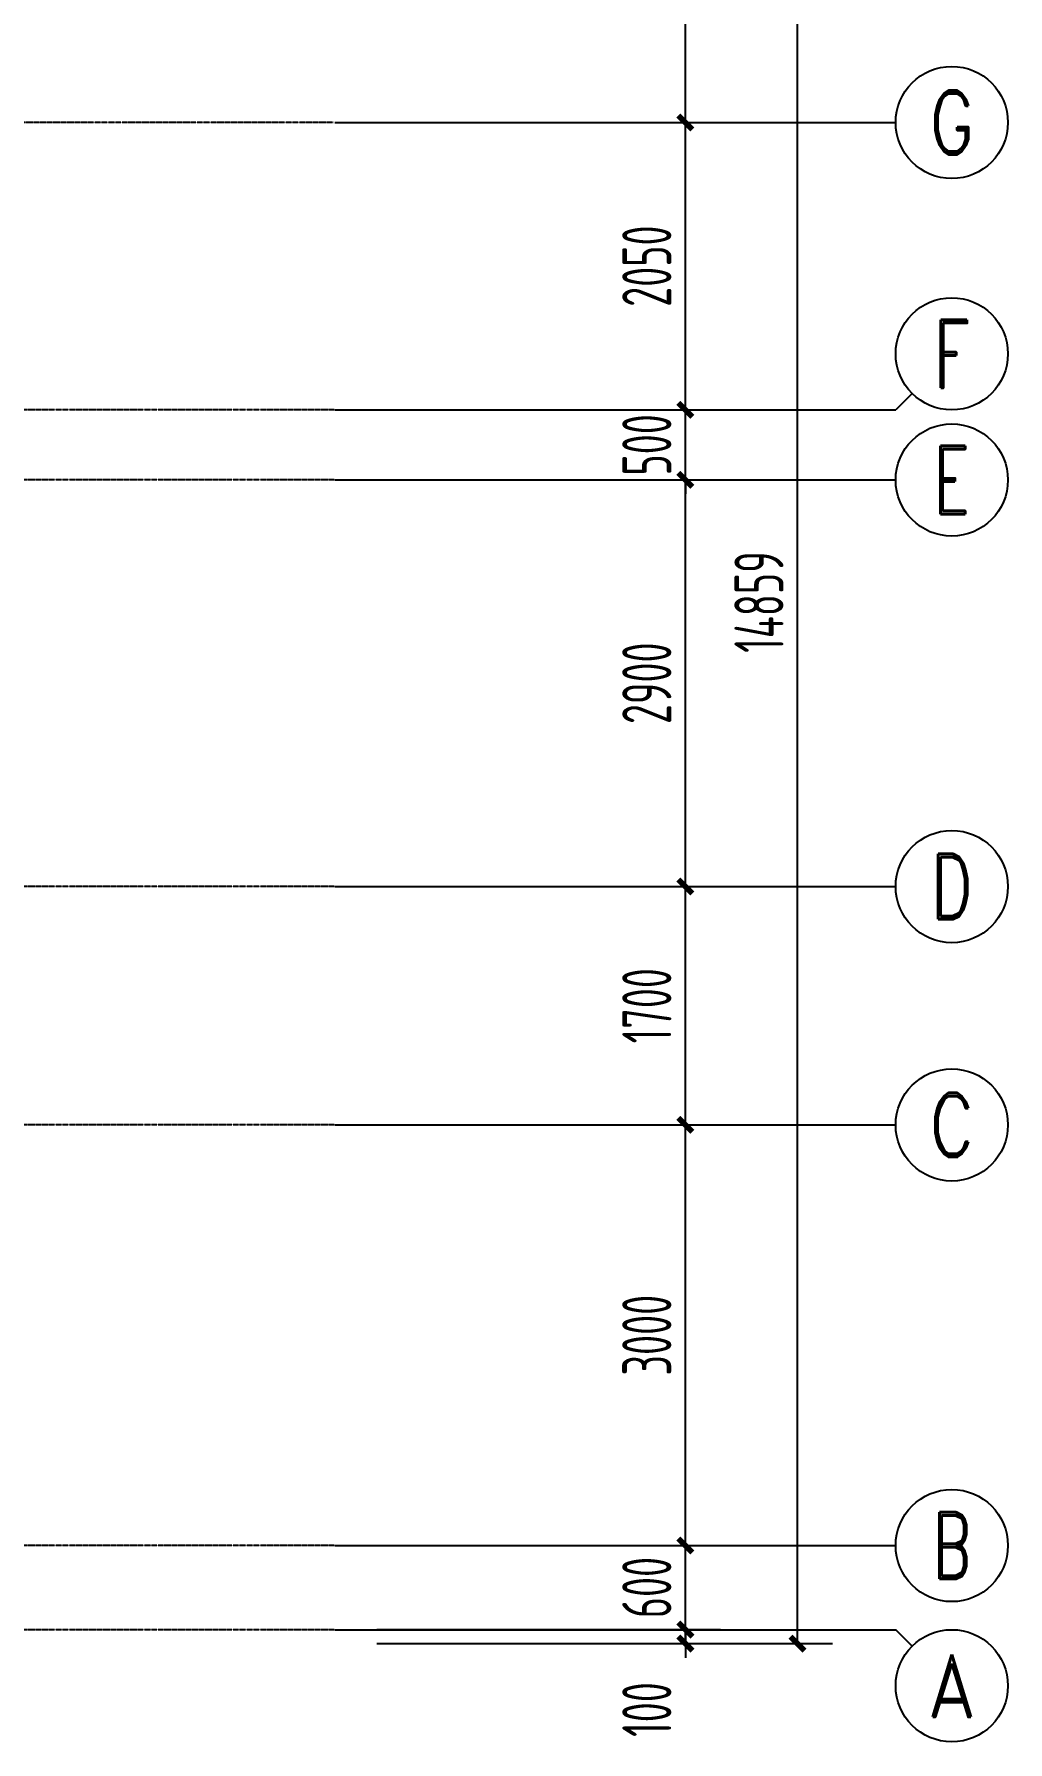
# Model space of a CAD drawing. Header units: millimetres. Extents: x -28014 to 297841, y -81741 to 47579.
# Drawn here: x 244584 to 251530, y -32359 to -20179 of the extents above; entities that cross this region are included whole.
import ezdxf
from ezdxf.enums import TextEntityAlignment as Align

# ---------------------------------------------------------------- set-up
doc = ezdxf.new("R2010")
doc.units = ezdxf.units.MM
doc.header["$MEASUREMENT"] = 0
doc.linetypes.add('DOTE', pattern=[2.42, 2, -0.2, 0.02, -0.2])
for name, color, linetype in [('A-轴网-文字', 3, 'Continuous'), ('A-轴网-轴标', 3, 'Continuous'), ('A-轴网-轴网', 1, 'DOTE'), ('AXIS_TEXT', 7, 'Continuous')]:
    doc.layers.add(name, color=color, linetype=linetype)
doc.styles.add('_TCH_AXIS', font='ROMAND', dxfattribs={"bigfont": 'HZTXT'})
doc.styles.add('_TCH_DIM_T3', font='HZS', dxfattribs={"width": 0.7, "bigfont": 'HZTXT'})
doc.styles.add('COMPLEX', font='COMPLEX')
doc.dimstyles.new('_TCH_ARCH&&100', dxfattribs={"dimtxt": 350, "dimasz": 100, "dimexe": 250, "dimexo": 300, "dimgap": 100, "dimtad": 1, "dimdec": 0, "dimzin": 0, "dimdsep": 46, "dimtxsty": '_TCH_DIM_T3', "dimblk": 'ARCHTICK', "dimcen": 0.09, "dimclrt": 7, "dimazin": 2, "dimtfac": 1, "dimtdec": 0, "dimtix": 1, "dimtmove": 2, "dimatfit": 3, "dimfxl": 1, "dimtolj": 1, "dimtzin": 0, "dimarcsym": 0})

# ---------------------------------------------------------------- blocks, each defined once
blk = doc.blocks.new('_AXISO')
blk.add_circle((0, 0), 0.5)
at = {"layer": 'AXIS_TEXT', "style": 'COMPLEX', "width": 1.041667}
blk.add_attdef('A', text='', height=0.56, dxfattribs=at).set_placement((-0.25, -0.28), (0.25, -0.28), align=Align.FIT)
blk = doc.blocks.new('_ArchTick')
at = {"color": 0, "linetype": 'ByBlock', "const_width": 0.4}
blk.add_lwpolyline([(-0.5, -0.5), (0.5, 0.5)], dxfattribs=at)
blk = doc.blocks.new('*D270')
at = {"layer": 'A-轴网-轴标', "color": 0, "lineweight": -2, "transparency": 16777216}
for p, q in [((30932, 18340), (34182, 18340)), ((33932, 3481), (33932, 18340)), ((30932, 3481), (34182, 3481))]:
    blk.add_line(p, q, dxfattribs=at)
at = {"layer": 'Defpoints', "color": 0, "transparency": 16777216}
for p in [(30632, 18340), (33932, 18340), (30632, 3481)]:
    blk.add_point(p, dxfattribs=at)
at = {"layer": 'A-轴网-轴标', "color": 0, "lineweight": -2, "transparency": 16777216, "xscale": 100, "yscale": 100, "zscale": 100}
for p, rotation in [((33932, 18340), 90), ((33932, 3481), 270)]:
    blk.add_blockref('_ArchTick', p, dxfattribs=dict(at, rotation=rotation))
at = {"layer": 'A-轴网-轴标', "color": 7, "transparency": 16777216, "insert": (33657, 10910), "char_height": 350, "attachment_point": 5, "rotation": 90, "style": '_TCH_DIM_T3'}
blk.add_mtext('\\A1;14859', dxfattribs=at)
blk = doc.blocks.new('*D271')
at = {"layer": 'A-轴网-轴标', "color": 0, "lineweight": -2, "transparency": 16777216}
for p, q in [((33132, 3581), (33132, 3681)), ((30932, 3581), (33382, 3581)), ((33132, 3481), (33132, 3581)), ((30932, 3481), (33382, 3481)), ((33132, 3481), (33132, 3381))]:
    blk.add_line(p, q, dxfattribs=at)
at = {"layer": 'Defpoints', "color": 0, "transparency": 16777216}
for p in [(30632, 3581), (33132, 3581), (30632, 3481)]:
    blk.add_point(p, dxfattribs=at)
at = {"layer": 'A-轴网-轴标', "color": 0, "lineweight": -2, "transparency": 16777216, "xscale": 100, "yscale": 100, "zscale": 100}
for p, rotation in [((33132, 3581), 270), ((33132, 3481), 90)]:
    blk.add_blockref('_ArchTick', p, dxfattribs=dict(at, rotation=rotation))
at = {"layer": 'A-轴网-轴标', "color": 7, "transparency": 16777216, "insert": (32857, 3011), "char_height": 350, "attachment_point": 5, "rotation": 90, "style": '_TCH_DIM_T3'}
blk.add_mtext('\\A1;100', dxfattribs=at)
blk = doc.blocks.new('*D272')
at = {"layer": 'A-轴网-轴标', "color": 0, "lineweight": -2, "transparency": 16777216}
for p, q in [((33132, 4181), (33132, 4281)), ((30932, 4181), (33382, 4181)), ((33132, 3581), (33132, 4181)), ((30932, 3581), (33382, 3581)), ((33132, 3581), (33132, 3481))]:
    blk.add_line(p, q, dxfattribs=at)
at = {"layer": 'Defpoints', "color": 0, "transparency": 16777216}
for p in [(30632, 4181), (33132, 4181), (30632, 3581)]:
    blk.add_point(p, dxfattribs=at)
at = {"layer": 'A-轴网-轴标', "color": 0, "lineweight": -2, "transparency": 16777216, "xscale": 100, "yscale": 100, "zscale": 100}
for p, rotation in [((33132, 4181), 270), ((33132, 3581), 90)]:
    blk.add_blockref('_ArchTick', p, dxfattribs=dict(at, rotation=rotation))
at = {"layer": 'A-轴网-轴标', "color": 7, "transparency": 16777216, "insert": (32857, 3881), "char_height": 350, "attachment_point": 5, "rotation": 90, "style": '_TCH_DIM_T3'}
blk.add_mtext('\\A1;600', dxfattribs=at)
blk = doc.blocks.new('*D273')
at = {"layer": 'A-轴网-轴标', "color": 0, "lineweight": -2, "transparency": 16777216}
for p, q in [((30932, 7181), (33382, 7181)), ((33132, 4181), (33132, 7181)), ((30932, 4181), (33382, 4181))]:
    blk.add_line(p, q, dxfattribs=at)
at = {"layer": 'Defpoints', "color": 0, "transparency": 16777216}
for p in [(30632, 7181), (33132, 7181), (30632, 4181)]:
    blk.add_point(p, dxfattribs=at)
at = {"layer": 'A-轴网-轴标', "color": 0, "lineweight": -2, "transparency": 16777216, "xscale": 100, "yscale": 100, "zscale": 100}
for p, rotation in [((33132, 7181), 90), ((33132, 4181), 270)]:
    blk.add_blockref('_ArchTick', p, dxfattribs=dict(at, rotation=rotation))
at = {"layer": 'A-轴网-轴标', "color": 7, "transparency": 16777216, "insert": (32857, 5681), "char_height": 350, "attachment_point": 5, "rotation": 90, "style": '_TCH_DIM_T3'}
blk.add_mtext('\\A1;3000', dxfattribs=at)
blk = doc.blocks.new('*D274')
at = {"layer": 'A-轴网-轴标', "color": 0, "lineweight": -2, "transparency": 16777216}
for p, q in [((30932, 8881), (33382, 8881)), ((33132, 7181), (33132, 8881)), ((30932, 7181), (33382, 7181))]:
    blk.add_line(p, q, dxfattribs=at)
at = {"layer": 'Defpoints', "color": 0, "transparency": 16777216}
for p in [(30632, 8881), (33132, 8881), (30632, 7181)]:
    blk.add_point(p, dxfattribs=at)
at = {"layer": 'A-轴网-轴标', "color": 0, "lineweight": -2, "transparency": 16777216, "xscale": 100, "yscale": 100, "zscale": 100}
for p, rotation in [((33132, 8881), 90), ((33132, 7181), 270)]:
    blk.add_blockref('_ArchTick', p, dxfattribs=dict(at, rotation=rotation))
at = {"layer": 'A-轴网-轴标', "color": 7, "transparency": 16777216, "insert": (32857, 8031), "char_height": 350, "attachment_point": 5, "rotation": 90, "style": '_TCH_DIM_T3'}
blk.add_mtext('\\A1;1700', dxfattribs=at)
blk = doc.blocks.new('*D275')
at = {"layer": 'A-轴网-轴标', "color": 0, "lineweight": -2, "transparency": 16777216}
for p, q in [((30932, 11781), (33382, 11781)), ((33132, 8881), (33132, 11781)), ((30932, 8881), (33382, 8881))]:
    blk.add_line(p, q, dxfattribs=at)
at = {"layer": 'Defpoints', "color": 0, "transparency": 16777216}
for p in [(30632, 11781), (33132, 11781), (30632, 8881)]:
    blk.add_point(p, dxfattribs=at)
at = {"layer": 'A-轴网-轴标', "color": 0, "lineweight": -2, "transparency": 16777216, "xscale": 100, "yscale": 100, "zscale": 100}
for p, rotation in [((33132, 11781), 90), ((33132, 8881), 270)]:
    blk.add_blockref('_ArchTick', p, dxfattribs=dict(at, rotation=rotation))
at = {"layer": 'A-轴网-轴标', "color": 7, "transparency": 16777216, "insert": (32857, 10331), "char_height": 350, "attachment_point": 5, "rotation": 90, "style": '_TCH_DIM_T3'}
blk.add_mtext('\\A1;2900', dxfattribs=at)
blk = doc.blocks.new('*D276')
at = {"layer": 'A-轴网-轴标', "color": 0, "lineweight": -2, "transparency": 16777216}
for p, q in [((33132, 12281), (33132, 12381)), ((30932, 12281), (33382, 12281)), ((33132, 11781), (33132, 12281)), ((30932, 11781), (33382, 11781)), ((33132, 11781), (33132, 11681))]:
    blk.add_line(p, q, dxfattribs=at)
at = {"layer": 'Defpoints', "color": 0, "transparency": 16777216}
for p in [(30632, 12281), (33132, 12281), (30632, 11781)]:
    blk.add_point(p, dxfattribs=at)
at = {"layer": 'A-轴网-轴标', "color": 0, "lineweight": -2, "transparency": 16777216, "xscale": 100, "yscale": 100, "zscale": 100}
for p, rotation in [((33132, 12281), 270), ((33132, 11781), 90)]:
    blk.add_blockref('_ArchTick', p, dxfattribs=dict(at, rotation=rotation))
at = {"layer": 'A-轴网-轴标', "color": 7, "transparency": 16777216, "insert": (32857, 12031), "char_height": 350, "attachment_point": 5, "rotation": 90, "style": '_TCH_DIM_T3'}
blk.add_mtext('\\A1;500', dxfattribs=at)
blk = doc.blocks.new('*D277')
at = {"layer": 'A-轴网-轴标', "color": 0, "lineweight": -2, "transparency": 16777216}
for p, q in [((30932, 14331), (33382, 14331)), ((33132, 12281), (33132, 14331)), ((30932, 12281), (33382, 12281))]:
    blk.add_line(p, q, dxfattribs=at)
at = {"layer": 'Defpoints', "color": 0, "transparency": 16777216}
for p in [(30632, 14331), (33132, 14331), (30632, 12281)]:
    blk.add_point(p, dxfattribs=at)
at = {"layer": 'A-轴网-轴标', "color": 0, "lineweight": -2, "transparency": 16777216, "xscale": 100, "yscale": 100, "zscale": 100}
for p, rotation in [((33132, 14331), 90), ((33132, 12281), 270)]:
    blk.add_blockref('_ArchTick', p, dxfattribs=dict(at, rotation=rotation))
at = {"layer": 'A-轴网-轴标', "color": 7, "transparency": 16777216, "insert": (32857, 13306), "char_height": 350, "attachment_point": 5, "rotation": 90, "style": '_TCH_DIM_T3'}
blk.add_mtext('\\A1;2050', dxfattribs=at)
blk = doc.blocks.new('*D278')
at = {"layer": 'A-轴网-轴标', "color": 0, "lineweight": -2, "transparency": 16777216}
for p, q in [((30932, 18081), (33382, 18081)), ((33132, 14331), (33132, 18081)), ((30932, 14331), (33382, 14331))]:
    blk.add_line(p, q, dxfattribs=at)
at = {"layer": 'Defpoints', "color": 0, "transparency": 16777216}
for p in [(30632, 18081), (33132, 18081), (30632, 14331)]:
    blk.add_point(p, dxfattribs=at)
at = {"layer": 'A-轴网-轴标', "color": 0, "lineweight": -2, "transparency": 16777216, "xscale": 100, "yscale": 100, "zscale": 100}
for p, rotation in [((33132, 18081), 90), ((33132, 14331), 270)]:
    blk.add_blockref('_ArchTick', p, dxfattribs=dict(at, rotation=rotation))
at = {"layer": 'A-轴网-轴标', "color": 7, "transparency": 16777216, "insert": (32857, 16206), "char_height": 350, "attachment_point": 5, "rotation": 90, "style": '_TCH_DIM_T3'}
blk.add_mtext('\\A1;3750', dxfattribs=at)
blk = doc.blocks.new('dfgfthy')
at = {"layer": 'A-轴网-轴标'}
for p, q in [((30632.5, 14330.6), (34632.5, 14330.6)), ((34749.6, 12397.8), (34632.5, 12280.6)), ((30632.5, 12280.6), (34632.5, 12280.6)), ((30632.5, 11780.6), (34632.5, 11780.6)), ((30632.5, 8880.6), (34632.5, 8880.6)), ((30632.5, 7180.6), (34632.5, 7180.6)), ((30632.5, 4180.6), (34632.5, 4180.6)), ((30632.5, 3580.6), (34632.5, 3580.6)), ((34749.6, 3463.5), (34632.5, 3580.6))]:
    blk.add_line(p, q, dxfattribs=at)
at = {"layer": 'A-轴网-轴网'}
for p, q in [((30620.7, 14330.6), (5997.3, 14330.6)), ((30632.5, 12280.6), (6009.1, 12280.6)), ((30632.5, 11780.6), (6009.1, 11780.6)), ((30632.5, 8880.6), (6009.1, 8880.6)), ((30632.5, 7180.6), (6009.1, 7180.6)), ((30632.5, 4180.6), (6009.1, 4180.6)), ((30632.5, 3580.6), (6009.1, 3580.6))]:
    blk.add_line(p, q, dxfattribs=at)
at = {"layer": 'A-轴网-轴标'}
ref = blk.add_blockref('_AXISO', (35032.5, 14330.6), dxfattribs=dict(at, xscale=800, yscale=800, zscale=800))
ref.add_attrib('A', 'G', dxfattribs={"layer": 'A-轴网-文字', "height": 455.7, "style": '_TCH_AXIS', "width": 0.833333}).set_placement((34869.7, 14102.8), (35195.2, 14102.8), align=Align.FIT)
ref = blk.add_blockref('_AXISO', (35032.5, 12680.6), dxfattribs=dict(at, xscale=800, yscale=800, zscale=800))
ref.add_attrib('A', 'F', dxfattribs={"layer": 'A-轴网-文字', "height": 486.2, "style": '_TCH_AXIS', "width": 0.75}).set_placement((34893.6, 12437.5), (35171.4, 12437.5), align=Align.FIT)
ref = blk.add_blockref('_AXISO', (35032.5, 11780.6), dxfattribs=dict(at, xscale=800, yscale=800, zscale=800))
ref.add_attrib('A', 'E', dxfattribs={"layer": 'A-轴网-文字', "height": 486.2, "style": '_TCH_AXIS', "width": 0.75}).set_placement((34893.6, 11537.5), (35171.4, 11537.5), align=Align.FIT)
ref = blk.add_blockref('_AXISO', (35032.5, 8880.6), dxfattribs=dict(at, xscale=800, yscale=800, zscale=800))
ref.add_attrib('A', 'D', dxfattribs={"layer": 'A-轴网-文字', "height": 465.9, "style": '_TCH_AXIS', "width": 0.777778}).set_placement((34877.2, 8647.7), (35187.8, 8647.7), align=Align.FIT)
ref = blk.add_blockref('_AXISO', (35032.5, 7180.6), dxfattribs=dict(at, xscale=800, yscale=800, zscale=800))
ref.add_attrib('A', 'C', dxfattribs={"layer": 'A-轴网-文字', "height": 455.7, "style": '_TCH_AXIS', "width": 0.833333}).set_placement((34869.7, 6952.8), (35195.2, 6952.8), align=Align.FIT)
ref = blk.add_blockref('_AXISO', (35032.5, 4180.6), dxfattribs=dict(at, xscale=800, yscale=800, zscale=800))
ref.add_attrib('A', 'B', dxfattribs={"layer": 'A-轴网-文字', "height": 476.1, "style": '_TCH_AXIS', "width": 0.764706}).set_placement((34885.1, 3942.6), (35179.8, 3942.6), align=Align.FIT)
ref = blk.add_blockref('_AXISO', (35032.5, 3180.6), dxfattribs=dict(at, xscale=800, yscale=800, zscale=800))
ref.add_attrib('A', 'A', dxfattribs={"layer": 'A-轴网-文字', "height": 445.4, "style": '_TCH_AXIS', "width": 0.888889}).set_placement((34862.8, 2957.9), (35202.2, 2957.9), align=Align.FIT)
for p1, p2, distance, picture, middle in [((30632.5, 3480.6), (30632.5, 18340), -3300, '*D270', (33657.5, 10910.3)), ((30632.5, 14330.6), (30632.5, 18080.6), -2500, '*D278', (32857.5, 16205.6)), ((30632.5, 12280.6), (30632.5, 14330.6), -2500, '*D277', (32857.5, 13305.6)), ((30632.5, 11780.6), (30632.5, 12280.6), -2500, '*D276', (32857.5, 12030.6)), ((30632.5, 8880.6), (30632.5, 11780.6), -2500, '*D275', (32857.5, 10330.6)), ((30632.5, 7180.6), (30632.5, 8880.6), -2500, '*D274', (32857.5, 8030.6)), ((30632.5, 4180.6), (30632.5, 7180.6), -2500, '*D273', (32857.5, 5680.6)), ((30632.5, 3580.6), (30632.5, 4180.6), -2500, '*D272', (32857.5, 3880.6))]:
    dim = blk.add_aligned_dim(p1=p1, p2=p2, distance=distance, dimstyle='_TCH_ARCH&&100', dxfattribs=at)
    dim.commit()
    dim.dimension.update_dxf_attribs({"geometry": picture, "text_midpoint": middle})
dim = blk.add_linear_dim(base=(33132.5, 3580.6), p1=(30632.5, 3480.6), p2=(30632.5, 3580.6), angle=90, dimstyle='_TCH_ARCH&&100', dxfattribs=at)
dim.commit()
dim.dimension.update_dxf_attribs({"geometry": '*D271', "text_midpoint": (32857.5, 3010.6), "dimtype": 129})

msp = doc.modelspace()

# ---------------------------------------------------------------- block references
msp.add_blockref('dfgfthy', (216097.097, -35139.657))

doc.saveas('drawing.dxf')
